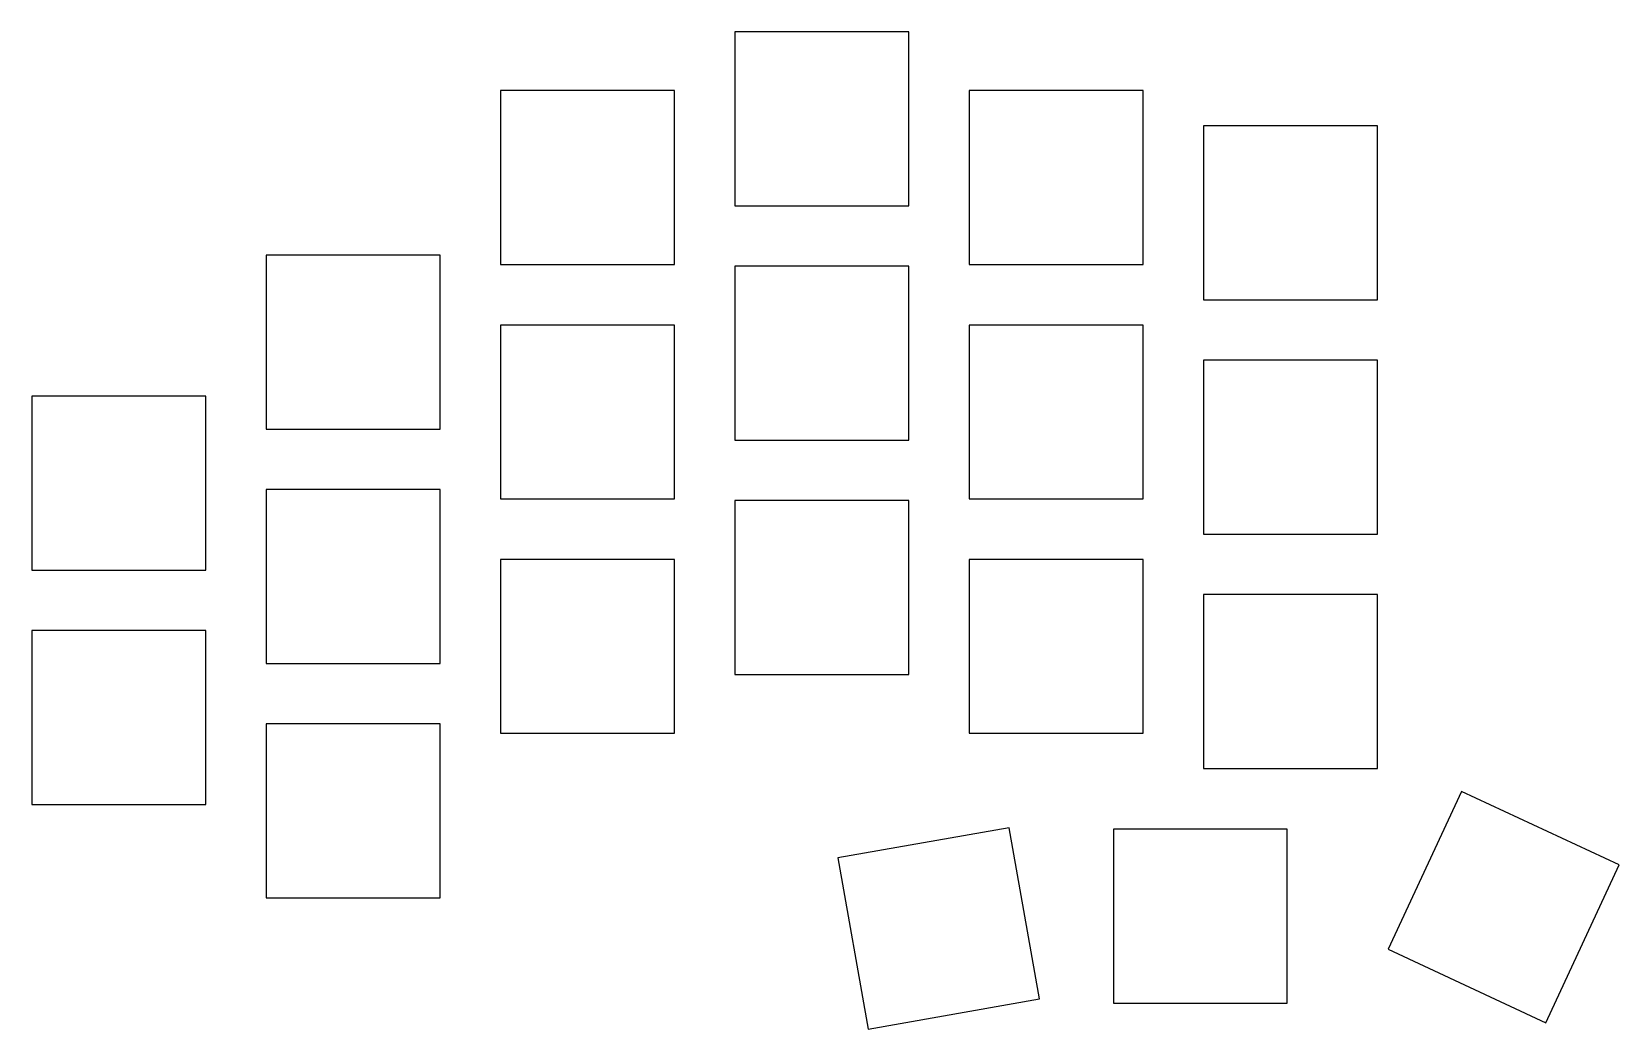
# Model space of a CAD drawing. Header units: millimetres. Extents: x 143 to 272, y -176 to -95.
import ezdxf

# ---------------------------------------------------------------- set-up
doc = ezdxf.new("R2010")
doc.units = ezdxf.units.MM

msp = doc.modelspace()

# ---------------------------------------------------------------- linework, layer by layer
for p, q in [((214.05, -95.42), (199.95, -95.42)), ((199.95, -95.42), (199.95, -109.52)), ((214.05, -109.52), (214.05, -95.42)), ((195.05, -100.19), (180.95, -100.19)), ((180.95, -100.19), (180.95, -114.28)), ((195.05, -114.28), (195.05, -100.19)), ((233.05, -100.19), (218.95, -100.19)), ((218.95, -100.19), (218.95, -114.28)), ((233.05, -114.28), (233.05, -100.19)), ((252.05, -103.04), (237.95, -103.04)), ((237.95, -103.04), (237.95, -117.14)), ((252.05, -117.14), (252.05, -103.04)), ((199.95, -109.52), (214.05, -109.52)), ((176.05, -113.52), (161.95, -113.52)), ((161.95, -113.52), (161.95, -127.62)), ((176.05, -127.62), (176.05, -113.52)), ((180.95, -114.28), (195.05, -114.28)), ((214.05, -114.42), (199.95, -114.42)), ((199.95, -114.42), (199.95, -128.52)), ((214.05, -128.52), (214.05, -114.42)), ((218.95, -114.28), (233.05, -114.28)), ((237.95, -117.14), (252.05, -117.14)), ((195.05, -119.19), (180.95, -119.19)), ((180.95, -119.19), (180.95, -133.28)), ((195.05, -133.28), (195.05, -119.19)), ((233.05, -119.19), (218.95, -119.19)), ((218.95, -119.19), (218.95, -133.28)), ((233.05, -133.28), (233.05, -119.19)), ((252.05, -122.04), (237.95, -122.04)), ((237.95, -122.04), (237.95, -136.14)), ((252.05, -136.14), (252.05, -122.04)), ((157.05, -124.95), (142.95, -124.95)), ((142.95, -124.95), (142.95, -139.05)), ((157.05, -139.05), (157.05, -124.95)), ((161.95, -127.62), (176.05, -127.62)), ((199.95, -128.52), (214.05, -128.52)), ((176.05, -132.52), (161.95, -132.52)), ((161.95, -132.52), (161.95, -146.62)), ((176.05, -146.62), (176.05, -132.52)), ((180.95, -133.28), (195.05, -133.28)), ((214.05, -133.42), (199.95, -133.42)), ((199.95, -133.42), (199.95, -147.52)), ((214.05, -147.52), (214.05, -133.42)), ((218.95, -133.28), (233.05, -133.28)), ((237.95, -136.14), (252.05, -136.14)), ((195.05, -138.19), (180.95, -138.19)), ((180.95, -138.19), (180.95, -152.28)), ((195.05, -152.28), (195.05, -138.19)), ((233.05, -138.19), (218.95, -138.19)), ((218.95, -138.19), (218.95, -152.28)), ((233.05, -152.28), (233.05, -138.19)), ((142.95, -139.05), (157.05, -139.05)), ((252.05, -141.04), (237.95, -141.04)), ((237.95, -141.04), (237.95, -155.14)), ((252.05, -155.14), (252.05, -141.04)), ((157.05, -143.95), (142.95, -143.95)), ((142.95, -143.95), (142.95, -158.05)), ((157.05, -158.05), (157.05, -143.95)), ((161.95, -146.62), (176.05, -146.62)), ((199.95, -147.52), (214.05, -147.52)), ((176.05, -151.52), (161.95, -151.52)), ((161.95, -151.52), (161.95, -165.62)), ((176.05, -165.62), (176.05, -151.52)), ((180.95, -152.28), (195.05, -152.28)), ((218.95, -152.28), (233.05, -152.28)), ((237.95, -155.14), (252.05, -155.14)), ((258.87, -157), (252.91, -169.77)), ((271.65, -162.95), (258.87, -157)), ((142.95, -158.05), (157.05, -158.05)), ((222.19, -159.93), (208.31, -162.38)), ((224.64, -173.81), (222.19, -159.93)), ((244.74, -160.05), (230.64, -160.05)), ((230.64, -160.05), (230.64, -174.15)), ((244.74, -174.15), (244.74, -160.05)), ((208.31, -162.38), (210.76, -176.26)), ((265.69, -175.73), (271.65, -162.95)), ((161.95, -165.62), (176.05, -165.62)), ((252.91, -169.77), (265.69, -175.73)), ((210.76, -176.26), (224.64, -173.81)), ((230.64, -174.15), (244.74, -174.15))]:
    msp.add_line(p, q)

doc.saveas('drawing.dxf')
